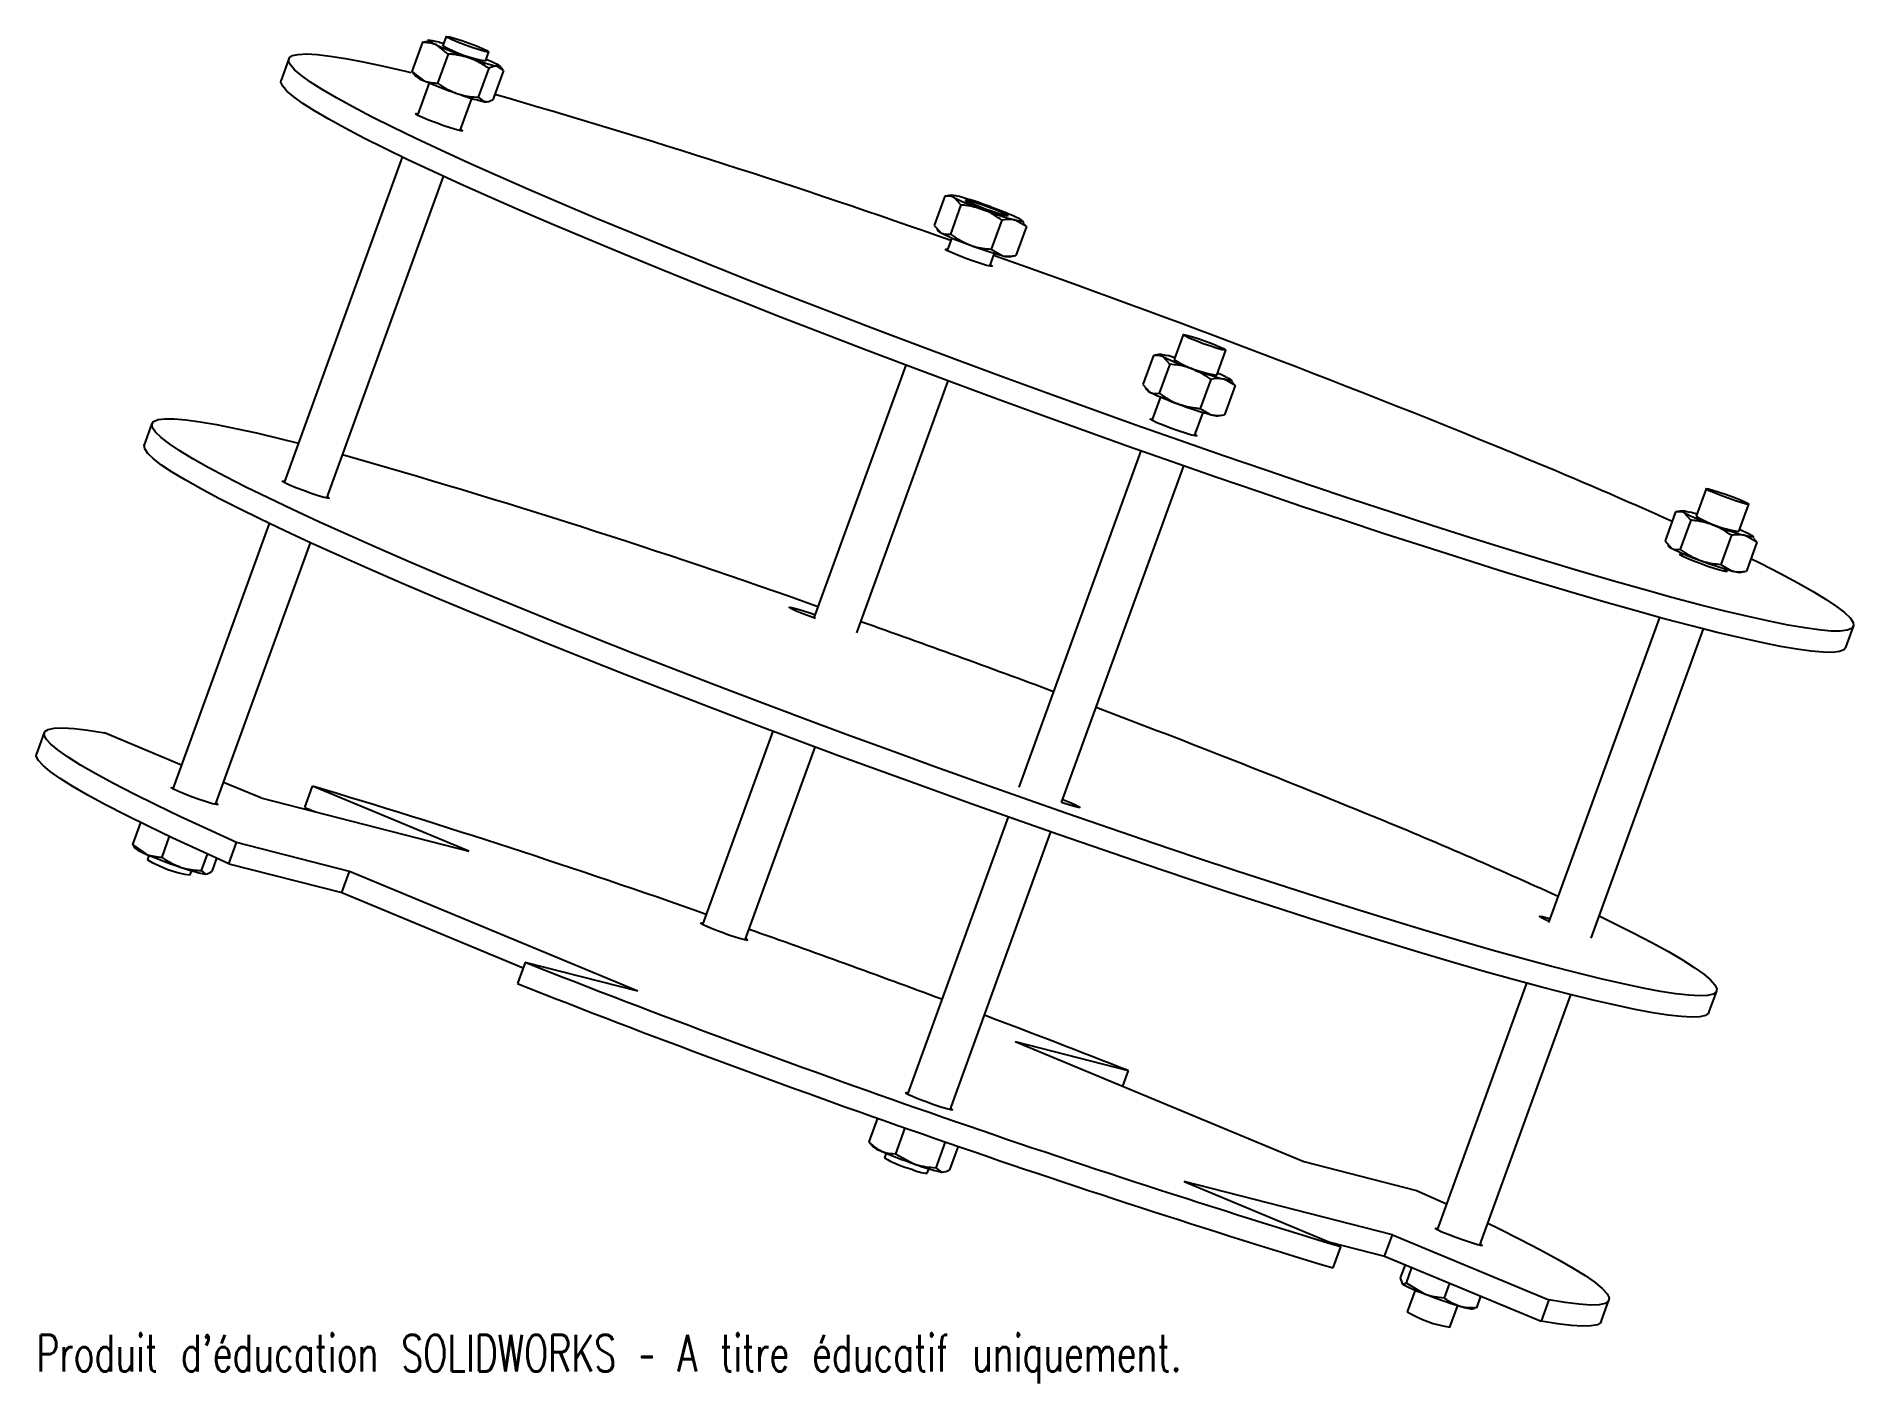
# Model space of a CAD drawing. Header units: millimetres. Extents: x -104 to 136, y -49 to 130.
import ezdxf

# ---------------------------------------------------------------- set-up
doc = ezdxf.new("R2010")
doc.units = ezdxf.units.MM
doc.styles.add('SLDTEXTSTYLE0', font='TXT', dxfattribs={"width": 0.7, "bigfont": 'bigfont'})

msp = doc.modelspace()

# ---------------------------------------------------------------- linework, layer by layer
at = {"color": 7, "linetype": 'Continuous', "lineweight": 25}
for p, q in [((-53.43, 128.77), (-54.83, 124.92)), ((-53.43, 128.77), (-52.75, 128.93)), ((-52.57, 129.05), (-52.77, 129.01)), ((-50.03, 127.22), (-51.58, 128.42)), ((-50.3, 129.55), (-50.74, 128.34)), ((-50.7, 128.29), (-50.74, 128.34)), ((-45.1, 126.29), (-44.66, 127.5)), ((-71.09, 126.59), (-72.11, 123.78)), ((-54.83, 124.92), (-53.28, 123.73)), ((-54.72, 124.84), (-54.83, 124.92)), ((-50.03, 127.22), (-51.42, 123.37)), ((-44.66, 125.35), (-46.06, 121.5)), ((-42.7, 125.03), (-44.1, 121.17)), ((-42.7, 125.03), (-43.53, 125.61)), ((-42.79, 125.13), (-43.23, 125.66)), ((-54.75, 124.81), (-54.3, 124.28)), ((-52.53, 123.4), (-54.07, 119.14)), ((-48.43, 117.1), (-46.89, 121.35)), ((-46.06, 121.5), (-45.23, 120.92)), ((-44.96, 120.9), (-44.77, 120.93)), ((-56.08, 113.61), (-71.69, 70.57)), ((-66.05, 68.53), (-50.63, 111.05)), ((15.61, 108.42), (14.22, 104.57)), ((16.5, 108.57), (15.63, 108.42)), ((17.76, 107.27), (16.84, 108.26)), ((17.76, 107.27), (16.36, 103.41)), ((18.35, 107.89), (18.34, 107.87)), ((23.98, 105.82), (23.99, 105.85)), ((14.22, 104.57), (15.14, 103.57)), ((14.55, 104.07), (14.77, 103.81)), ((23.15, 105.27), (21.75, 101.42)), ((26.4, 104.43), (24.93, 105.27)), ((26.4, 104.43), (25, 100.58)), ((26.06, 104.93), (25.84, 105.19)), ((26, 104.88), (26.4, 104.43)), ((16.55, 102.92), (15.93, 101.23)), ((21.57, 99.19), (22.19, 100.88)), ((21.75, 101.42), (23.22, 100.58)), ((24.11, 100.42), (24.99, 100.57)), ((47.11, 90.12), (45.92, 86.83)), ((43.19, 87.38), (41.79, 83.53)), ((43.19, 87.38), (43.31, 87.38)), ((44.08, 87.54), (43.21, 87.39)), ((45.37, 86.22), (44.43, 87.22)), ((51.56, 84.78), (52.75, 88.07)), ((10.45, 86.11), (-1.68, 52.68)), ((45.37, 86.22), (43.97, 82.37)), ((50.77, 84.22), (49.37, 80.37)), ((53.98, 83.39), (52.53, 84.23)), ((53.65, 83.88), (53.42, 84.15)), ((3.98, 50.7), (16.06, 84.01)), ((41.79, 83.53), (42.73, 82.53)), ((42.12, 83.05), (42.35, 82.77)), ((44.12, 81.89), (43, 78.8)), ((53.98, 83.39), (52.58, 79.54)), ((53.59, 83.83), (53.98, 83.39)), ((48.64, 76.75), (49.76, 79.84)), ((49.37, 80.37), (50.82, 79.54)), ((51.69, 79.39), (52.57, 79.54)), ((-89.17, 78.38), (-90.19, 75.57)), ((41.54, 74.77), (25.41, 30.31)), ((31.05, 28.27), (47.2, 72.78)), ((116.23, 69.76), (114.91, 66.14)), ((120.55, 64.1), (121.87, 67.72)), ((-73.66, 65.16), (-86.39, 30.07)), ((112.21, 66.7), (110.81, 62.85)), ((113.08, 66.85), (112.21, 66.7)), ((114.21, 65.6), (112.81, 61.75)), ((114.21, 65.6), (113.36, 66.57)), ((-80.75, 28.02), (-68.2, 62.61)), ((110.81, 62.85), (111.66, 61.88)), ((119.58, 63.6), (118.18, 59.75)), ((122.95, 62.7), (121.42, 63.57)), ((122.95, 62.7), (121.56, 58.85)), ((122.6, 63.25), (122.42, 63.46)), ((122.54, 63.2), (122.95, 62.7)), ((111.16, 62.31), (111.35, 62.09)), ((113.12, 61.2), (113.01, 60.89)), ((118.18, 59.75), (119.72, 58.88)), ((118.65, 58.84), (118.76, 59.16)), ((120.69, 58.7), (121.56, 58.85)), ((110.06, 52.75), (95.42, 12.4)), ((101.06, 10.36), (115.88, 51.22)), ((134.7, 48.75), (135.72, 51.56)), ((-103.4, 37.52), (-104.43, 34.7)), ((-85.24, 33.23), (-95.45, 37.47)), ((-7.12, 37.71), (-16.39, 12.15)), ((-10.75, 10.11), (-1.5, 35.61)), ((-74.77, 28.88), (-79.7, 30.93)), ((-74.77, 28.88), (-47.27, 21.84)), ((-68.97, 27.62), (-67.95, 30.44)), ((-47.27, 21.84), (-67.95, 30.44)), ((-68.97, 27.62), (-67.53, 27.03)), ((-90.69, 25.64), (-91.74, 22.74)), ((23.98, 26.37), (10.68, -10.28)), ((16.32, -12.33), (29.64, 24.39)), ((-91.74, 22.74), (-89.96, 21.48)), ((-91.55, 22.55), (-91.74, 22.74)), ((-91.6, 22.51), (-91.34, 22.19)), ((-86.88, 23.81), (-87.88, 21.05)), ((-79, 20.19), (-77.98, 23)), ((-63.07, 19.18), (-77.98, 23)), ((-89.57, 21.31), (-89.77, 20.75)), ((-84.13, 18.7), (-83.93, 19.26)), ((-81.85, 21.47), (-82.65, 19.27)), ((-82.65, 19.27), (-82.11, 18.8)), ((-80.63, 20.92), (-81.27, 19.17)), ((-79, 20.19), (-64.09, 16.37)), ((-64.09, 16.37), (-63.07, 19.18)), ((-24.93, 3.33), (-63.07, 19.18)), ((-64.09, 16.37), (-40.12, 6.41)), ((-39.85, 7.15), (-40.87, 4.34)), ((-24.93, 3.33), (-39.85, 7.15)), ((92.51, 4.4), (80.69, -28.19)), ((86.33, -30.24), (98.34, 2.87)), ((116.62, 0.54), (117.64, 3.35)), ((24.93, -3.33), (39.85, -7.15)), ((24.93, -3.33), (63.07, -19.18)), ((39.85, -7.15), (39.1, -9.22)), ((6.72, -13.43), (5.58, -16.58)), ((5.72, -16.69), (5.58, -16.58)), ((5.69, -16.72), (6.09, -17.19)), ((10.35, -14.71), (9.1, -18.16)), ((15.68, -16.58), (14.44, -20.01)), ((7.86, -18.08), (7.64, -18.68)), ((9.1, -18.16), (11.61, -19.51)), ((17.39, -17.17), (16.26, -20.28)), ((63.07, -19.18), (77.98, -23)), ((13.28, -20.73), (13.5, -20.13)), ((14.44, -20.01), (15.2, -20.57)), ((74.77, -28.88), (47.27, -21.84)), ((47.27, -21.84), (67.95, -30.44)), ((66.51, -29.84), (73.74, -31.69)), ((66.93, -33.25), (67.95, -30.44)), ((73.74, -31.69), (74.77, -28.88)), ((74.77, -28.88), (95.45, -37.47)), ((73.74, -31.69), (94.43, -40.29)), ((76.45, -32.82), (75.82, -34.55)), ((77.32, -33.18), (76.58, -35.23)), ((75.82, -34.55), (76.05, -35.31)), ((76.58, -35.23), (78.94, -36.64)), ((82.32, -35.25), (81.61, -37.2)), ((77.79, -36.17), (76.75, -39.04)), ((82.39, -41.08), (83.43, -38.22)), ((86.44, -36.97), (85.89, -38.5)), ((95.45, -37.47), (94.43, -40.29)), ((102.38, -40.33), (103.4, -37.52)), ((85.36, -38.67), (85.64, -38.63)), ((85.89, -38.5), (85.62, -38.54))]:
    msp.add_line(p, q, dxfattribs=at)
at = {"color": 7, "linetype": 'Continuous', "lineweight": 25, "flags": 128}
for points in [[(-51.58, 128.42), (-51.93, 128.58), (-52.22, 128.73), (-52.43, 128.85), (-52.56, 128.94), (-52.62, 129.01), (-52.59, 129.04), (-52.48, 129.05), (-52.3, 129.03)], [(-50.2, 129.56), (-49.79, 129.48), (-49.1, 129.28), (-48.21, 128.99), (-47.23, 128.65), (-46.29, 128.29), (-45.48, 127.95), (-44.92, 127.69), (-44.67, 127.53), (-44.75, 127.48), (-45.17, 127.57), (-45.86, 127.76), (-46.75, 128.05), (-47.72, 128.4), (-48.67, 128.76), (-49.47, 129.09), (-50.03, 129.36), (-50.29, 129.52), (-50.2, 129.56)], [(122.16, 60.53), (123.43, 59.9), (126.05, 58.56), (128.38, 57.31), (130.39, 56.17), (132.1, 55.13), (133.48, 54.2), (134.54, 53.38), (135.27, 52.68), (135.67, 52.09), (135.74, 51.62), (135.48, 51.27), (134.89, 51.04), (133.97, 50.94), (132.72, 50.95), (131.16, 51.09), (129.27, 51.35), (127.08, 51.73), (124.58, 52.23), (121.79, 52.85), (118.71, 53.58), (115.35, 54.43), (111.73, 55.39), (107.85, 56.46), (103.73, 57.63), (99.38, 58.9), (94.82, 60.27), (90.06, 61.73), (85.11, 63.28), (79.99, 64.91), (74.73, 66.62), (69.32, 68.4), (63.8, 70.25), (58.17, 72.16), (52.46, 74.12), (46.69, 76.13), (40.87, 78.18), (35.03, 80.26), (29.17, 82.38), (23.33, 84.51), (17.51, 86.66), (11.75, 88.82), (6.04, 90.98), (0.43, 93.13), (-5.09, 95.27), (-10.48, 97.39), (-15.74, 99.49), (-20.85, 101.55), (-25.78, 103.57), (-30.53, 105.54), (-35.08, 107.46), (-39.41, 109.32), (-43.51, 111.12), (-47.37, 112.85), (-50.97, 114.5), (-54.31, 116.06), (-57.37, 117.55), (-60.14, 118.94), (-62.61, 120.23), (-64.79, 121.43), (-66.65, 122.52), (-68.19, 123.51), (-69.41, 124.38), (-70.31, 125.14), (-70.87, 125.79), (-71.11, 126.32), (-71.01, 126.73), (-70.59, 127.02), (-69.83, 127.18), (-68.75, 127.23), (-67.34, 127.15), (-65.62, 126.95), (-63.58, 126.63), (-61.23, 126.19), (-58.58, 125.63), (-55.65, 124.95), (-54.94, 124.79)], [(-45, 126.55), (-44.67, 126.4), (-44.25, 126.22)], [(-44.25, 126.22), (-43.9, 126.05), (-43.62, 125.91), (-43.4, 125.79), (-43.27, 125.7), (-43.22, 125.63), (-43.24, 125.59), (-43.35, 125.58), (-43.53, 125.61)], [(134.7, 48.75), (134.46, 48.46), (133.87, 48.23), (132.95, 48.12), (131.7, 48.14), (130.14, 48.28), (128.25, 48.54), (126.06, 48.92), (123.56, 49.42), (120.77, 50.04), (117.69, 50.77), (114.33, 51.62), (110.71, 52.58), (106.83, 53.64), (102.71, 54.82), (98.36, 56.09), (93.8, 57.46), (89.04, 58.92), (84.09, 60.47), (78.97, 62.1), (73.7, 63.81), (68.3, 65.59), (62.77, 67.43), (57.15, 69.34), (51.44, 71.3), (45.67, 73.31), (39.85, 75.36), (34.01, 77.45), (28.15, 79.56), (22.31, 81.7), (16.49, 83.85), (10.73, 86.01), (5.02, 88.17), (-0.59, 90.32), (-6.11, 92.46), (-11.51, 94.58), (-16.76, 96.67), (-21.87, 98.73), (-26.8, 100.75), (-31.55, 102.73), (-36.1, 104.65), (-40.43, 106.51), (-44.53, 108.3), (-48.39, 110.03), (-51.99, 111.68), (-55.33, 113.25), (-58.39, 114.73), (-61.16, 116.12), (-63.64, 117.42), (-65.81, 118.62), (-67.67, 119.71), (-69.21, 120.69), (-70.43, 121.57), (-71.33, 122.33), (-71.89, 122.98), (-72.13, 123.5), (-72.11, 123.78)], [(-44.96, 120.9), (-45.05, 120.89), (-45.23, 120.92)], [(-48.37, 117.27), (-48.24, 117.2), (-48.12, 117.08), (-48.34, 117.08), (-48.86, 117.2), (-49.64, 117.44), (-50.6, 117.75), (-51.62, 118.12), (-52.6, 118.49), (-53.43, 118.84), (-54.01, 119.11), (-54.3, 119.29), (-54.25, 119.35), (-54.01, 119.32)], [(16.84, 108.26), (16.63, 108.38), (16.51, 108.47), (16.46, 108.54), (16.49, 108.57), (16.6, 108.58), (16.79, 108.55), (17.06, 108.5), (17.39, 108.42)], [(18.36, 107.86), (18.43, 107.91), (18.83, 107.83), (19.51, 107.64), (20.4, 107.36), (21.37, 107.01), (22.32, 106.65), (23.13, 106.32), (23.71, 106.05), (23.97, 105.88), (23.9, 105.83), (23.5, 105.91), (22.82, 106.1), (21.94, 106.39), (20.97, 106.73), (20.02, 107.09), (19.2, 107.43), (18.63, 107.69), (18.36, 107.86)], [(25.48, 105.42), (25.68, 105.31), (25.81, 105.21), (25.86, 105.15), (25.83, 105.12), (25.72, 105.11), (25.52, 105.13), (25.26, 105.19), (24.93, 105.27)], [(21.63, 99.36), (21.76, 99.29), (21.88, 99.17), (21.67, 99.17), (21.14, 99.29), (20.36, 99.52), (19.41, 99.84), (18.38, 100.21), (17.41, 100.58), (16.58, 100.93), (15.99, 101.2), (15.7, 101.38), (15.75, 101.44), (15.99, 101.41)], [(50.76, 88.59), (49.78, 88.93), (48.83, 89.3), (48.01, 89.63), (47.42, 89.91), (47.13, 90.08), (47.18, 90.14), (47.56, 90.07), (48.23, 89.88), (49.1, 89.6), (50.08, 89.26), (51.03, 88.9), (51.85, 88.56), (52.44, 88.29), (52.73, 88.11), (52.68, 88.06), (52.3, 88.12), (51.63, 88.31), (50.76, 88.59)], [(44.43, 87.22), (44.22, 87.34), (44.09, 87.43), (44.04, 87.5), (44.06, 87.53), (44.17, 87.54), (44.36, 87.52), (44.62, 87.47), (44.95, 87.39)], [(53.04, 84.4), (53.25, 84.28), (53.39, 84.18), (53.44, 84.12), (53.41, 84.08), (53.3, 84.07), (53.12, 84.1), (52.86, 84.15), (52.53, 84.23)], [(102.12, 13.28), (103.79, 12.47), (106.58, 11.07), (109.07, 9.77), (111.25, 8.57), (113.13, 7.47), (114.68, 6.48), (115.92, 5.6), (116.83, 4.84), (117.41, 4.18), (117.66, 3.65), (117.58, 3.24), (117.17, 2.94), (116.43, 2.77), (115.36, 2.72), (113.97, 2.79), (112.26, 2.98), (110.23, 3.3), (107.9, 3.73), (105.27, 4.29), (102.34, 4.96), (99.14, 5.75), (95.66, 6.64), (91.92, 7.65), (87.93, 8.77), (83.7, 9.99), (79.26, 11.3), (74.6, 12.71), (69.75, 14.22), (64.73, 15.8), (59.54, 17.47), (54.2, 19.21), (48.74, 21.02), (43.17, 22.9), (37.51, 24.83), (31.77, 26.82), (25.97, 28.84), (20.14, 30.91), (14.29, 33.01), (8.44, 35.14), (2.6, 37.28), (-3.19, 39.43), (-8.93, 41.59), (-14.6, 43.75), (-20.17, 45.9), (-25.64, 48.03), (-30.97, 50.14), (-36.16, 52.22), (-41.19, 54.26), (-46.04, 56.26), (-50.7, 58.21), (-55.15, 60.1), (-59.38, 61.94), (-63.37, 63.7), (-67.12, 65.4), (-70.6, 67.01), (-73.81, 68.54), (-76.74, 69.98), (-79.38, 71.33), (-81.72, 72.58), (-83.75, 73.73), (-85.47, 74.77), (-86.86, 75.71), (-87.94, 76.53), (-88.68, 77.24), (-89.1, 77.83), (-89.19, 78.31), (-88.94, 78.66), (-88.36, 78.9), (-87.46, 79.01), (-86.23, 79), (-84.68, 78.87), (-82.81, 78.61), (-80.63, 78.24), (-78.14, 77.74), (-75.36, 77.13), (-72.3, 76.4), (-69.81, 75.78)], [(48.71, 76.92), (48.83, 76.85), (48.95, 76.73), (48.74, 76.73), (48.21, 76.86), (47.43, 77.09), (46.48, 77.41), (45.46, 77.77), (44.48, 78.15), (43.65, 78.49), (43.06, 78.77), (42.77, 78.94), (42.82, 79.01), (43.07, 78.97)], [(116.62, 0.54), (116.56, 0.42), (116.15, 0.13), (115.41, -0.05), (114.34, -0.1), (112.95, -0.02), (111.24, 0.17), (109.21, 0.48), (106.88, 0.92), (104.25, 1.47), (101.32, 2.14), (98.11, 2.93), (94.64, 3.83), (90.9, 4.84), (86.91, 5.95), (82.68, 7.17), (78.24, 8.49), (73.58, 9.9), (68.73, 11.4), (63.71, 12.99), (58.52, 14.66), (53.18, 16.4), (47.72, 18.21), (42.15, 20.08), (36.49, 22.02), (30.75, 24), (24.95, 26.03), (19.12, 28.1), (13.27, 30.2), (7.41, 32.32), (1.58, 34.47), (-4.21, 36.62), (-9.96, 38.78), (-15.62, 40.94), (-21.19, 43.08), (-26.66, 45.22), (-31.99, 47.32), (-37.18, 49.4), (-42.21, 51.45), (-47.07, 53.44), (-51.72, 55.4), (-56.17, 57.29), (-60.4, 59.12), (-64.4, 60.89), (-68.14, 62.58), (-71.62, 64.2), (-74.83, 65.73), (-77.76, 67.17), (-80.4, 68.52), (-82.74, 69.77), (-84.77, 70.92), (-86.49, 71.96), (-87.89, 72.89), (-88.96, 73.72), (-89.71, 74.43), (-90.12, 75.02), (-90.21, 75.5), (-90.19, 75.57)], [(-65.99, 68.7), (-65.89, 68.65), (-65.74, 68.51), (-65.92, 68.5), (-66.42, 68.62), (-67.18, 68.84), (-68.13, 69.15), (-69.15, 69.51), (-70.13, 69.89), (-70.98, 70.24), (-71.59, 70.52), (-71.91, 70.71), (-71.9, 70.78), (-71.63, 70.75)], [(119.91, 68.63), (120.78, 68.29), (121.43, 67.99), (121.8, 67.79), (121.84, 67.7), (121.54, 67.74), (120.94, 67.9), (120.12, 68.16), (119.16, 68.49), (118.19, 68.85), (117.32, 69.2), (116.66, 69.49), (116.29, 69.69), (116.25, 69.78), (116.55, 69.74), (117.15, 69.58), (117.98, 69.32), (118.94, 68.99), (119.91, 68.63)], [(113.36, 66.57), (113.17, 66.68), (113.06, 66.77), (113.03, 66.82), (113.08, 66.85), (113.21, 66.85), (113.42, 66.82), (113.7, 66.76), (114.05, 66.67)], [(122.11, 63.67), (122.29, 63.56), (122.4, 63.48), (122.44, 63.42), (122.39, 63.39), (122.26, 63.39), (122.05, 63.42), (121.77, 63.48), (121.42, 63.57)], [(118.71, 59.01), (118.84, 58.94), (118.96, 58.82), (118.74, 58.82), (118.22, 58.94), (117.43, 59.18), (116.48, 59.49), (115.46, 59.86), (114.48, 60.24), (113.65, 60.58), (113.06, 60.86), (112.78, 61.03), (112.82, 61.09), (113.07, 61.06)], [(-1.49, 52.61), (-2.17, 52.86), (-3.16, 53.23), (-4.01, 53.58), (-4.62, 53.86), (-4.94, 54.05), (-4.92, 54.12), (-4.58, 54.07), (-3.94, 53.9), (-3.07, 53.63), (-2.08, 53.29), (-1.53, 53.09)], [(-77.98, 23), (-81.83, 24.74), (-85.39, 26.4), (-88.66, 27.96), (-91.62, 29.43), (-94.27, 30.8), (-96.6, 32.07), (-98.6, 33.22), (-100.26, 34.26), (-101.58, 35.19), (-102.54, 35.99), (-103.16, 36.67), (-103.42, 37.22), (-103.33, 37.65), (-102.89, 37.94), (-102.09, 38.11), (-100.95, 38.15), (-99.45, 38.05), (-97.62, 37.83), (-95.45, 37.47)], [(-79, 20.19), (-82.85, 21.93), (-86.41, 23.58), (-89.68, 25.15), (-92.64, 26.62), (-95.29, 27.99), (-97.62, 29.25), (-99.62, 30.41), (-101.28, 31.45), (-102.6, 32.37), (-103.56, 33.17), (-104.18, 33.85), (-104.45, 34.41), (-104.43, 34.7)], [(-80.69, 28.19), (-80.56, 28.12), (-80.44, 28), (-80.65, 28), (-81.18, 28.12), (-81.96, 28.36), (-82.92, 28.67), (-83.94, 29.04), (-84.92, 29.42), (-85.74, 29.76), (-86.33, 30.04), (-86.62, 30.21), (-86.57, 30.27), (-86.33, 30.24)], [(31.2, 28.68), (32.08, 28.33), (32.82, 28), (33.3, 27.77), (33.45, 27.63), (33.27, 27.62), (32.77, 27.74), (32.01, 27.96), (31.06, 28.27), (31.05, 28.27)], [(-10.68, 10.28), (-10.56, 10.21), (-10.44, 10.09), (-10.65, 10.09), (-11.18, 10.21), (-11.96, 10.45), (-12.91, 10.76), (-13.93, 11.13), (-14.91, 11.5), (-15.74, 11.85), (-16.33, 12.12), (-16.62, 12.3), (-16.57, 12.36), (-16.32, 12.33)], [(95.48, 12.58), (95.18, 12.7), (94.57, 12.98), (94.25, 13.17), (94.27, 13.24), (94.61, 13.19), (95.25, 13.02), (95.6, 12.92)], [(16.39, -12.15), (16.51, -12.23), (16.64, -12.35), (16.42, -12.35), (15.89, -12.22), (15.11, -11.99), (14.16, -11.67), (13.14, -11.31), (12.16, -10.93), (11.33, -10.59), (10.74, -10.31), (10.45, -10.13), (10.5, -10.07), (10.75, -10.11)], [(77.98, -23), (81.83, -24.74), (81.92, -24.79)], [(86.39, -30.07), (86.52, -30.14), (86.64, -30.26), (86.42, -30.26), (85.9, -30.13), (85.12, -29.9), (84.16, -29.58), (83.14, -29.22), (82.16, -28.84), (81.33, -28.5), (80.75, -28.22), (80.46, -28.04), (80.51, -27.98), (80.75, -28.02)], [(87.38, -27.35), (88.66, -27.96), (91.62, -29.43), (94.27, -30.8), (96.6, -32.07), (98.6, -33.22), (100.26, -34.26), (101.58, -35.19), (102.54, -35.99), (103.16, -36.67), (103.42, -37.22), (103.33, -37.65), (102.89, -37.94), (102.09, -38.11), (100.95, -38.15), (99.45, -38.05), (97.62, -37.83), (95.45, -37.47)], [(102.38, -40.33), (102.31, -40.46), (101.87, -40.76), (101.07, -40.92), (99.92, -40.96), (98.43, -40.87), (96.6, -40.64), (94.43, -40.29)]]:
    msp.add_lwpolyline(points, dxfattribs=at)
at = {"color": 7, "linetype": 'Continuous', "lineweight": 25}
for centre, radius, start, end in [((-55.6, 113.15), 16.22, 72.2175, 78.2731), ((-28.69, 180.59), 56.97, 246.3131, 251.0485), ((-41.68, 144.76), 18.77, 241.2823, 259.5242), ((-36.92, 154.3), 29.44, 249.5849, 257.0277), ((-51.97, 127.32), 3.83, 232.5374, 250.0304), ((-30.39, 175.9), 56.97, 246.3131, 251.0485), ((-38.62, 149.61), 29.44, 249.5849, 257.0277), ((-334.6, -889.14), 1051.99, 70.50881, 73.95577), ((32.7, 140.96), 36.35, 244.1172, 250.5562), ((3.63, 59.22), 51.09, 69.2693, 74.3703), ((26.21, 120.76), 15.11, 238.6048, 261.5126), ((38.69, 154.47), 51.09, 249.2693, 254.3703), ((9.61, 72.72), 36.35, 64.1172, 70.5562), ((15.66, 104.76), 1.3, 227.0262, 246.2085), ((31, 136.27), 36.35, 244.1172, 250.5562), ((36.99, 149.78), 51.09, 249.2693, 254.3703), ((-457.13, -1262.24), 1444.61, 67.62373, 70.62695), ((24.21, 103.58), 3.16, 251.7558, 268.1496), ((60.51, 120.48), 36.94, 244.1946, 250.5624), ((38.36, 62.35), 25.89, 72.8045, 75.2431), ((53.78, 99.72), 15.1, 238.5979, 261.5195), ((66.1, 132.92), 50.55, 249.2848, 254.4227), ((44.58, 67.8), 18.63, 62.9837, 67.7048), ((43.28, 83.78), 1.37, 227.3446, 246.2492), ((58.81, 115.79), 36.94, 244.1946, 250.5624), ((64.4, 128.23), 50.55, 249.2848, 254.4227), ((51.78, 82.43), 3.05, 251.757, 268.3617), ((-340.93, -901.78), 1014.54, 70.43249, 74.15851), ((-163.15, -545.49), 669.92, 65.77321, 67.53676), ((128.38, 97.08), 34, 243.7972, 250.5376), ((106.8, 39.78), 27.85, 72.86, 74.9074), ((122.79, 79.07), 15.14, 238.6263, 261.4911), ((135.92, 114.71), 53.16, 249.2055, 254.1701), ((113.86, 47.78), 17.91, 62.5929, 67.7417), ((112.09, 62.85), 1.06, 225.6894, 246.0378), ((126.68, 92.39), 34, 243.7972, 250.5376), ((134.22, 110.02), 53.16, 249.2055, 254.1701), ((120.8, 62.01), 3.31, 250.9679, 268.1325), ((-539.75, -1486.06), 1631.69, 69.56343, 70.51505), ((-419.01, -1169.3), 1292.7, 67.67075, 69.40965), ((-399.97, -1077.34), 1156.47, 70.60361, 73.3158), ((-179.38, -588.41), 664.33, 65.44756, 67.75447), ((-88.07, 26.78), 5.63, 234.5514, 250.3753), ((-65.21, 79.63), 63.21, 246.9439, 251.3561), ((-81.9, 33.66), 15.13, 238.6194, 261.498), ((-78.06, 39.33), 20.92, 249.4106, 258.8375), ((-554.45, -1528.21), 1633.06, 69.58328, 70.5341), ((482.85, 1332.83), 1425, 248.4812, 253.07274), ((481.83, 1330.01), 1425, 248.4812, 253.07274), ((-496.36, -1373.89), 1468.16, 68.57865, 69.3729), ((8.66, -13.74), 4.31, 233.2413, 249.9401), ((30.59, 35.97), 58.63, 246.4735, 251.1174), ((14.87, -6.51), 14.16, 239.2679, 255.3173), ((13.76, -14.78), 5.97, 245.427, 265.3112), ((21.16, 6.11), 27.34, 249.5694, 257.4025), ((84.21, -21.31), 16.21, 239.7565, 251.0195), ((103.07, 24.78), 65.99, 248.5491, 252.834), ((86.09, -31.47), 7.24, 249.8785, 264.2186), ((84.63, -26.12), 15.13, 238.6192, 261.4982)]:
    msp.add_arc(centre, radius, start, end, dxfattribs=at)
for points, knots in [([(-51.58, 128.42), (-51.62, 128.43), (-52.19, 128.69), (-52.84, 128.73), (-53.43, 128.77)], [0, 0, 0, 0, 0.070201, 1, 1, 1, 1]), ([(-47.19, 126.7), (-47.92, 126.9), (-48.85, 127.15), (-49.81, 127.21), (-50.03, 127.22)], [0, 0, 0, 0, 0.780477, 1, 1, 1, 1]), ([(-44.66, 125.35), (-45.27, 125.75), (-46.08, 126.29), (-46.98, 126.62), (-47.19, 126.7)], [0, 0, 0, 0, 0.761449, 1, 1, 1, 1]), ([(-43.53, 125.61), (-43.55, 125.61), (-43.89, 125.66), (-44.29, 125.5), (-44.66, 125.35)], [0, 0, 0, 0, 0.070201, 1, 1, 1, 1]), ([(-53.28, 123.73), (-53.24, 123.71), (-52.66, 123.45), (-52.02, 123.41), (-51.42, 123.37)], [0, 0, 0, 0, 0.070201, 1, 1, 1, 1]), ([(-51.42, 123.37), (-51.25, 123.25), (-50.47, 122.7), (-49.58, 122.31), (-48.89, 122.01)], [0, 0, 0, 0, 0.219523, 1, 1, 1, 1]), ([(-48.89, 122.01), (-48.67, 121.94), (-47.76, 121.65), (-46.79, 121.56), (-46.06, 121.5)], [0, 0, 0, 0, 0.238551, 1, 1, 1, 1]), ([(-45.23, 120.92), (-45.21, 120.91), (-44.88, 120.86), (-44.47, 121.02), (-44.1, 121.17)], [0, 0, 0, 0, 0.070201, 1, 1, 1, 1]), ([(16.84, 108.26), (16.81, 108.27), (16.45, 108.46), (16.02, 108.44), (15.61, 108.42)], [0, 0, 0, 0, 0.070201, 1, 1, 1, 1]), ([(20.61, 106.69), (19.87, 106.9), (18.94, 107.17), (17.97, 107.25), (17.76, 107.27)], [0, 0, 0, 0, 0.780477, 1, 1, 1, 1]), ([(23.15, 105.27), (22.53, 105.69), (21.73, 106.25), (20.82, 106.6), (20.61, 106.69)], [0, 0, 0, 0, 0.7614488, 1, 1, 1, 1]), ([(15.14, 103.57), (15.16, 103.56), (15.53, 103.37), (15.96, 103.39), (16.36, 103.41)], [0, 0, 0, 0, 0.070201, 1, 1, 1, 1]), ([(16.36, 103.41), (16.53, 103.29), (17.32, 102.72), (18.21, 102.31), (18.9, 102)], [0, 0, 0, 0, 0.219523, 1, 1, 1, 1]), ([(24.93, 105.27), (24.89, 105.28), (24.34, 105.42), (23.72, 105.34), (23.15, 105.27)], [0, 0, 0, 0, 0.0702006, 1, 1, 1, 1]), ([(18.9, 102), (19.12, 101.92), (20.04, 101.61), (21.01, 101.5), (21.75, 101.42)], [0, 0, 0, 0, 0.238551, 1, 1, 1, 1]), ([(23.22, 100.58), (23.26, 100.57), (23.81, 100.43), (24.43, 100.51), (25, 100.58)], [0, 0, 0, 0, 0.070201, 1, 1, 1, 1]), ([(44.43, 87.22), (44.41, 87.23), (44.04, 87.42), (43.6, 87.4), (43.19, 87.38)], [0, 0, 0, 0, 0.070201, 1, 1, 1, 1]), ([(48.22, 85.64), (48, 85.72), (47.08, 86.03), (46.11, 86.14), (45.37, 86.22)], [0, 0, 0, 0, 0.238551, 1, 1, 1, 1]), ([(50.77, 84.22), (50.59, 84.35), (49.8, 84.92), (48.91, 85.32), (48.22, 85.64)], [0, 0, 0, 0, 0.219523, 1, 1, 1, 1]), ([(52.53, 84.23), (52.49, 84.24), (51.94, 84.37), (51.33, 84.3), (50.77, 84.22)], [0, 0, 0, 0, 0.0702006, 1, 1, 1, 1]), ([(42.73, 82.53), (42.76, 82.52), (43.13, 82.32), (43.56, 82.35), (43.97, 82.37)], [0, 0, 0, 0, 0.070201, 1, 1, 1, 1]), ([(43.97, 82.37), (44.59, 81.95), (45.4, 81.39), (46.3, 81.04), (46.52, 80.95)], [0, 0, 0, 0, 0.761449, 1, 1, 1, 1]), ([(46.52, 80.95), (47.25, 80.74), (48.19, 80.47), (49.16, 80.39), (49.37, 80.37)], [0, 0, 0, 0, 0.780477, 1, 1, 1, 1]), ([(50.82, 79.54), (50.86, 79.53), (51.41, 79.4), (52.02, 79.47), (52.58, 79.54)], [0, 0, 0, 0, 0.070201, 1, 1, 1, 1]), ([(113.36, 66.57), (113.34, 66.58), (113, 66.76), (112.59, 66.73), (112.21, 66.7)], [0, 0, 0, 0, 0.070201, 1, 1, 1, 1]), ([(117.05, 65.02), (116.32, 65.23), (115.39, 65.5), (114.42, 65.58), (114.21, 65.6)], [0, 0, 0, 0, 0.780477, 1, 1, 1, 1]), ([(119.58, 63.6), (118.97, 64.02), (118.16, 64.57), (117.26, 64.93), (117.05, 65.02)], [0, 0, 0, 0, 0.761449, 1, 1, 1, 1]), ([(121.42, 63.57), (121.38, 63.58), (120.81, 63.73), (120.17, 63.66), (119.58, 63.6)], [0, 0, 0, 0, 0.070201, 1, 1, 1, 1]), ([(111.66, 61.88), (111.69, 61.87), (112.03, 61.69), (112.43, 61.72), (112.81, 61.75)], [0, 0, 0, 0, 0.070201, 1, 1, 1, 1]), ([(112.81, 61.75), (112.99, 61.62), (113.77, 61.05), (114.66, 60.64), (115.35, 60.33)], [0, 0, 0, 0, 0.219523, 1, 1, 1, 1]), ([(115.35, 60.33), (115.57, 60.25), (116.48, 59.93), (117.45, 59.83), (118.18, 59.75)], [0, 0, 0, 0, 0.238551, 1, 1, 1, 1]), ([(119.72, 58.88), (119.76, 58.87), (120.33, 58.73), (120.96, 58.79), (121.56, 58.85)], [0, 0, 0, 0, 0.070201, 1, 1, 1, 1]), ([(-89.96, 21.48), (-89.92, 21.46), (-89.27, 21.18), (-88.55, 21.11), (-87.88, 21.05)], [0, 0, 0, 0, 0.0702006, 1, 1, 1, 1]), ([(-87.88, 21.05), (-87.72, 20.94), (-86.95, 20.4), (-86.09, 20.03), (-85.42, 19.74)], [0, 0, 0, 0, 0.219523, 1, 1, 1, 1]), ([(-85.42, 19.74), (-85.2, 19.68), (-84.31, 19.4), (-83.37, 19.33), (-82.65, 19.27)], [0, 0, 0, 0, 0.238551, 1, 1, 1, 1]), ([(-82.11, 18.8), (-82.09, 18.8), (-81.86, 18.79), (-81.55, 18.99), (-81.27, 19.17)], [0, 0, 0, 0, 0.070201, 1, 1, 1, 1]), ([(5.58, -16.58), (5.68, -16.69), (6.17, -17.19), (6.74, -17.53), (7.19, -17.79)], [0, 0, 0, 0, 0.219523, 1, 1, 1, 1]), ([(7.19, -17.79), (7.33, -17.85), (7.93, -18.09), (8.59, -18.13), (9.1, -18.16)], [0, 0, 0, 0, 0.238551, 1, 1, 1, 1]), ([(11.61, -19.51), (11.68, -19.53), (12.58, -19.84), (13.54, -19.93), (14.44, -20.01)], [0, 0, 0, 0, 0.070201, 1, 1, 1, 1]), ([(15.2, -20.57), (15.22, -20.57), (15.53, -20.61), (15.91, -20.44), (16.26, -20.28)], [0, 0, 0, 0, 0.070201, 1, 1, 1, 1]), ([(76.05, -35.31), (76.06, -35.32), (76.19, -35.43), (76.39, -35.33), (76.58, -35.23)], [0, 0, 0, 0, 0.070201, 1, 1, 1, 1]), ([(78.94, -36.64), (79, -36.66), (79.85, -36.99), (80.76, -37.1), (81.61, -37.2)], [0, 0, 0, 0, 0.070201, 1, 1, 1, 1]), ([(81.61, -37.2), (81.74, -37.3), (82.35, -37.76), (83.05, -38.05), (83.6, -38.27)], [0, 0, 0, 0, 0.219523, 1, 1, 1, 1]), ([(83.6, -38.27), (83.77, -38.32), (84.5, -38.51), (85.29, -38.5), (85.89, -38.5)], [0, 0, 0, 0, 0.238551, 1, 1, 1, 1])]:
    msp.add_open_spline(points, degree=3, knots=knots, dxfattribs=at)

# ---------------------------------------------------------------- texts
at = {"color": 7, "linetype": 'Continuous', "insert": (-104.45, -42.1), "char_height": 4.8336, "attachment_point": 1, "style": 'SLDTEXTSTYLE0'}
msp.add_mtext("Produit d'éducation SOLIDWORKS – A titre éducatif uniquement.", dxfattribs=at)

doc.saveas('drawing.dxf')
